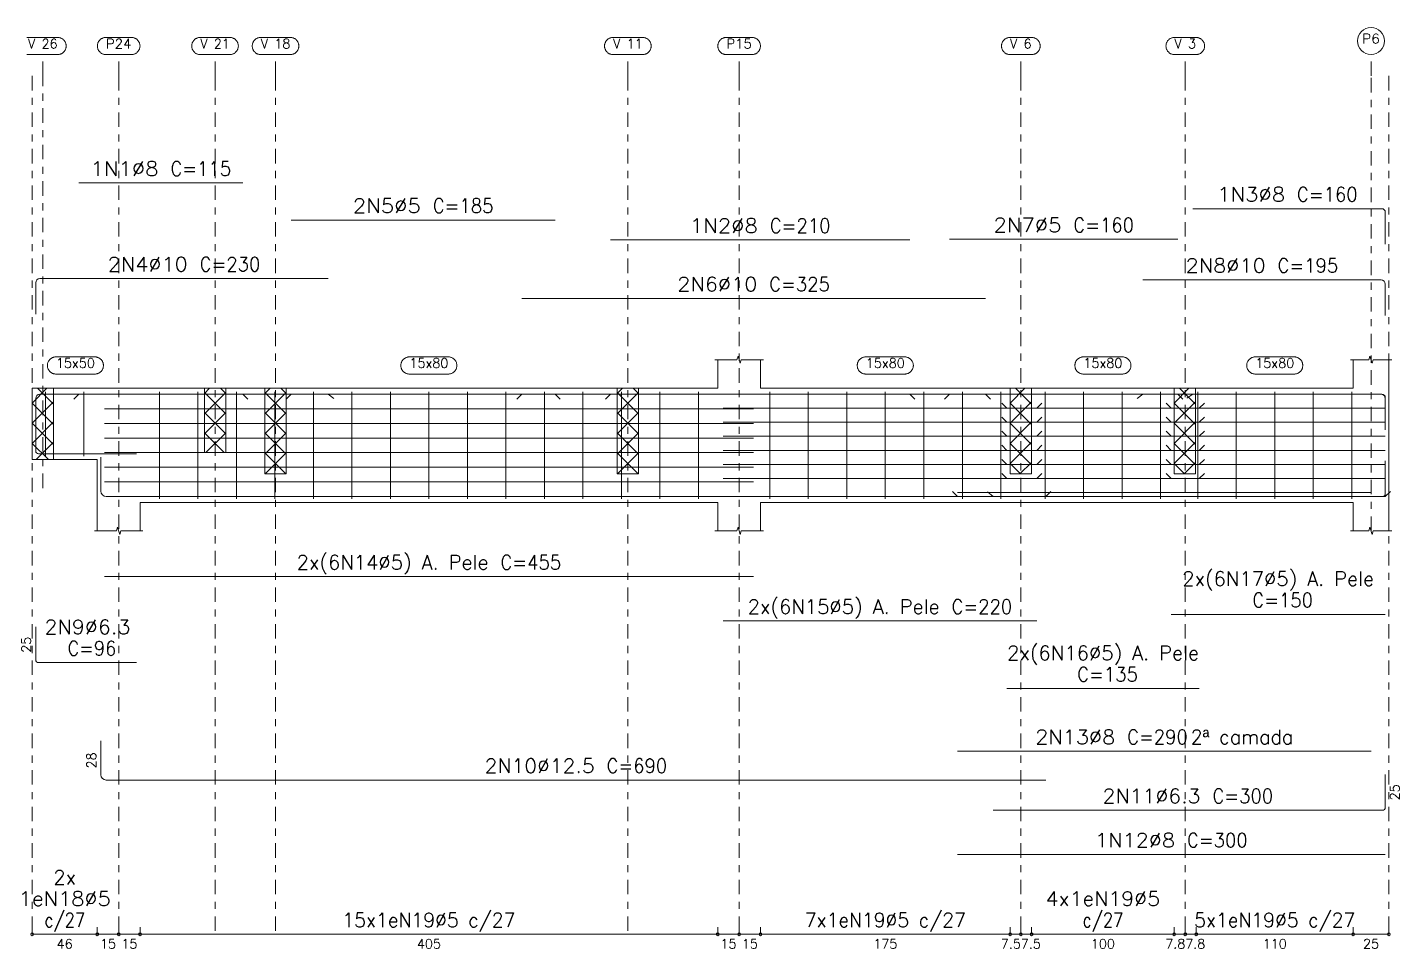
# Model space of a CAD drawing. Header units: millimetres. Extents: x 0 to 84, y 0 to 59.4.
# Drawn here: x 17.5 to 36.74, y 15.56 to 28.48 of the extents above; entities that cross this region are included whole.
import ezdxf
from ezdxf.enums import TextEntityAlignment as Align

# ---------------------------------------------------------------- set-up
doc = ezdxf.new("R2010")
doc.units = ezdxf.units.MM
doc.linetypes.add('CYPE_RAYAPUNTO', pattern=[0.4125, 0.2025, -0.105, 0, -0.105])
for name, color, linetype, lineweight in [('ARM_LONGITUDINAL_Ø10', 103, 'Continuous', 9), ('ARM_LONGITUDINAL_Ø12_5', 51, 'Continuous', 9), ('ARM_LONGITUDINAL_Ø5', 151, 'Continuous', 9), ('ARM_LONGITUDINAL_Ø6_3', 32, 'Continuous', 9), ('ARM_LONGITUDINAL_Ø8', 32, 'Continuous', 9), ('ARM_TRANSVERSAL_Ø5', 151, 'Continuous', 9), ('ELE_ARM_TRANS_TXT_EST', 3, 'Continuous', 9), ('ELE_CONT_NOS', 122, 'Continuous', 9), ('ELE_CONT_VIG_CONCRETO', 2, 'Continuous', 9), ('ELE_COT_COT_ANCORAGENS', 3, 'Continuous', 0), ('ELE_COT_COT_EST', 3, 'Continuous', 0), ('ELE_COT_COT_LIN_APOIOS', 2, 'CYPE_RAYAPUNTO', 0), ('ELE_COT_TEXTOS_ESTRIBOS', 122, 'Continuous', 0), ('ELE_REF_COT_LIN_AUX_COTA', 2, 'CYPE_RAYAPUNTO', 9), ('ELE_REF_REF_NOME', 3, 'Continuous', 9), ('ELE_REF_REF_REFERENCIA', 3, 'Continuous', 9), ('ELE_REF_TEXTO_REF_NOME', 3, 'Continuous', 9), ('ELE_REF_TEXTO_REF_REFERENCIA', 3, 'Continuous', 9), ('POR_ARM_LONG_ARM_TEXTOS', 3, 'Continuous', 9), ('POR_ARM_LONG_TXT_COMP', 3, 'Continuous', 9), ('POR_ARM_LONG_TXT_IND_LAYER_ARM_LONG', 3, 'Continuous', 9)]:
    doc.layers.add(name, color=color, linetype=linetype, lineweight=lineweight)
doc.styles.add('CYPETXT', font='', dxfattribs={"height": 0.2})
doc.styles.get('CYPETXT').set_extended_font_data('romans')

msp = doc.modelspace()

# ---------------------------------------------------------------- linework, layer by layer
at = {"layer": 'ARM_LONGITUDINAL_Ø10'}
for p, q in [((21.718, 23.336), (21.797, 23.274)), ((24.435, 23.336), (24.364, 23.265)), ((30.935, 23.336), (31.005, 23.265)), ((33.143, 23.336), (33.063, 23.276))]:
    msp.add_line(p, q, dxfattribs=at)
for points in [[(17.618, 24.458), (17.618, 24.898), (17.623, 24.921), (17.636, 24.94), (17.655, 24.953), (17.678, 24.958), (21.718, 24.958)], [(36.543, 24.44), (36.543, 24.88), (36.538, 24.902), (36.525, 24.922), (36.506, 24.935), (36.483, 24.94), (33.143, 24.94)], [(24.435, 24.678), (30.935, 24.678)], [(17.618, 22.836), (17.618, 23.276), (17.623, 23.299), (17.636, 23.318), (17.655, 23.331), (17.678, 23.336), (21.718, 23.336)], [(24.435, 23.336), (30.935, 23.336)], [(36.543, 22.836), (36.543, 23.276), (36.538, 23.299), (36.525, 23.318), (36.506, 23.331), (36.483, 23.336), (33.143, 23.336)]]:
    msp.add_lwpolyline(points, dxfattribs=at)
at = {"layer": 'ARM_LONGITUDINAL_Ø12_5'}
msp.add_line((31.782, 21.9), (31.855, 21.968), dxfattribs=at)
for points in [[(18.532, 22.45), (18.532, 21.975), (18.537, 21.946), (18.554, 21.922), (18.578, 21.906), (18.607, 21.9), (31.782, 21.9)], [(18.532, 18.473), (18.532, 17.998), (18.537, 17.969), (18.554, 17.945), (18.578, 17.929), (18.607, 17.923), (31.782, 17.923)]]:
    msp.add_lwpolyline(points, dxfattribs=at)
at = {"layer": 'ARM_LONGITUDINAL_Ø5'}
for p, q in [((21.201, 23.336), (21.13, 23.265)), ((24.901, 23.336), (24.972, 23.265)), ((30.433, 23.336), (30.362, 23.265)), ((33.633, 23.336), (33.704, 23.265)), ((31.235, 23.139), (31.164, 23.209)), ((31.657, 23.139), (31.728, 23.209)), ((33.54, 23.139), (33.47, 23.209)), ((33.935, 23.139), (34.006, 23.209)), ((31.235, 22.942), (31.164, 23.012)), ((31.657, 22.942), (31.728, 23.012)), ((33.54, 22.942), (33.47, 23.012)), ((33.935, 22.942), (34.006, 23.012)), ((31.235, 22.744), (31.164, 22.815)), ((31.657, 22.744), (31.728, 22.815)), ((33.54, 22.744), (33.47, 22.815)), ((33.935, 22.744), (34.006, 22.815)), ((31.235, 22.547), (31.164, 22.618)), ((31.657, 22.547), (31.728, 22.618)), ((33.54, 22.547), (33.47, 22.618)), ((33.935, 22.547), (34.006, 22.618)), ((31.235, 22.35), (31.164, 22.421)), ((31.657, 22.35), (31.728, 22.421)), ((33.54, 22.35), (33.47, 22.421)), ((33.935, 22.35), (34.006, 22.421)), ((31.235, 22.153), (31.164, 22.224)), ((31.657, 22.153), (31.728, 22.224)), ((33.54, 22.153), (33.47, 22.224)), ((33.935, 22.153), (34.006, 22.224))]:
    msp.add_line(p, q, dxfattribs=at)
for points in [[(21.201, 25.778), (24.901, 25.778)], [(33.633, 25.508), (30.433, 25.508)], [(21.201, 23.336), (24.901, 23.336)], [(33.633, 23.336), (30.433, 23.336)], [(18.582, 23.131), (27.682, 23.131)], [(27.257, 23.139), (31.657, 23.139)], [(31.235, 23.139), (33.935, 23.139)], [(33.54, 23.139), (36.54, 23.139)], [(18.582, 22.926), (27.682, 22.926)], [(27.257, 22.942), (31.657, 22.942)], [(31.235, 22.942), (33.935, 22.942)], [(33.54, 22.942), (36.54, 22.942)], [(18.582, 22.72), (27.682, 22.72)], [(27.257, 22.744), (31.657, 22.744)], [(31.235, 22.744), (33.935, 22.744)], [(33.54, 22.744), (36.54, 22.744)], [(18.582, 22.515), (27.682, 22.515)], [(27.257, 22.547), (31.657, 22.547)], [(31.235, 22.547), (33.935, 22.547)], [(33.54, 22.547), (36.54, 22.547)], [(27.257, 22.35), (31.657, 22.35)], [(31.235, 22.35), (33.935, 22.35)], [(33.54, 22.35), (36.54, 22.35)], [(18.582, 22.31), (27.682, 22.31)], [(27.257, 22.153), (31.657, 22.153)], [(31.235, 22.153), (33.935, 22.153)], [(33.54, 22.153), (36.54, 22.153)], [(18.582, 22.105), (27.682, 22.105)], [(18.582, 20.777), (27.682, 20.777)], [(33.54, 20.247), (36.54, 20.247)], [(27.257, 20.155), (31.657, 20.155)], [(31.235, 19.206), (33.935, 19.206)]]:
    msp.add_lwpolyline(points, dxfattribs=at)
at = {"layer": 'ARM_LONGITUDINAL_Ø6_3'}
msp.add_line((31.043, 21.9), (30.966, 21.964), dxfattribs=at)
for points in [[(17.618, 23), (17.618, 22.538), (17.621, 22.523), (17.629, 22.511), (17.642, 22.503), (17.656, 22.5), (19.032, 22.5)], [(36.543, 22.4), (36.543, 21.938), (36.54, 21.923), (36.532, 21.911), (36.52, 21.903), (36.505, 21.9), (31.043, 21.9)], [(17.618, 20.071), (17.618, 19.609), (17.621, 19.594), (17.629, 19.582), (17.642, 19.574), (17.656, 19.571), (19.032, 19.571)], [(36.543, 18), (36.543, 17.537), (36.54, 17.523), (36.532, 17.511), (36.52, 17.502), (36.505, 17.5), (31.043, 17.5)]]:
    msp.add_lwpolyline(points, dxfattribs=at)
at = {"layer": 'ARM_LONGITUDINAL_Ø8'}
for p, q in [((18.222, 23.336), (18.151, 23.265)), ((20.522, 23.336), (20.593, 23.265)), ((25.677, 23.336), (25.606, 23.265)), ((29.877, 23.336), (29.947, 23.265)), ((33.843, 23.336), (33.761, 23.279)), ((30.543, 21.9), (30.472, 21.971)), ((36.543, 21.9), (36.614, 21.971))]:
    msp.add_line(p, q, dxfattribs=at)
for points in [[(18.222, 26.299), (20.522, 26.299)], [(36.543, 25.437), (36.543, 25.889), (36.539, 25.908), (36.529, 25.923), (36.513, 25.934), (36.495, 25.937), (33.843, 25.937)], [(25.677, 25.498), (29.877, 25.498)], [(18.222, 23.336), (20.522, 23.336)], [(25.677, 23.336), (29.877, 23.336)], [(36.543, 22.836), (36.543, 23.288), (36.539, 23.306), (36.529, 23.322), (36.513, 23.332), (36.495, 23.336), (33.843, 23.336)], [(36.343, 21.956), (30.543, 21.956)], [(36.543, 21.9), (30.543, 21.9)], [(36.343, 18.328), (30.543, 18.328)], [(36.543, 16.88), (30.543, 16.88)]]:
    msp.add_lwpolyline(points, dxfattribs=at)
at = {"layer": 'ARM_TRANSVERSAL_Ø5'}
for p, q in [((17.755, 23.368), (17.755, 22.468)), ((18.295, 23.368), (18.295, 22.468)), ((19.352, 23.368), (19.352, 21.868)), ((19.892, 23.368), (19.892, 21.868)), ((20.432, 23.368), (20.432, 21.868)), ((20.972, 23.368), (20.972, 21.868)), ((21.512, 23.368), (21.512, 21.868)), ((22.052, 23.368), (22.052, 21.868)), ((22.592, 23.368), (22.592, 21.868)), ((23.132, 23.368), (23.132, 21.868)), ((23.672, 23.368), (23.672, 21.868)), ((24.212, 23.368), (24.212, 21.868)), ((24.752, 23.368), (24.752, 21.868)), ((25.292, 23.368), (25.292, 21.868)), ((25.832, 23.368), (25.832, 21.868)), ((26.372, 23.368), (26.372, 21.868)), ((26.912, 23.368), (26.912, 21.868)), ((27.912, 23.368), (27.912, 21.868)), ((28.452, 23.368), (28.452, 21.868)), ((28.992, 23.368), (28.992, 21.868)), ((29.532, 23.368), (29.532, 21.868)), ((30.072, 23.368), (30.072, 21.868)), ((30.612, 23.368), (30.612, 21.868)), ((31.152, 23.368), (31.152, 21.868)), ((31.773, 23.368), (31.773, 21.868)), ((32.313, 23.368), (32.313, 21.868)), ((32.853, 23.368), (32.853, 21.868)), ((33.393, 23.368), (33.393, 21.868)), ((33.913, 23.368), (33.913, 21.868)), ((34.453, 23.368), (34.453, 21.868)), ((34.993, 23.368), (34.993, 21.868)), ((35.533, 23.368), (35.533, 21.868)), ((36.073, 23.368), (36.073, 21.868))]:
    msp.add_line(p, q, dxfattribs=at)
at = {"layer": 'ELE_CONT_NOS'}
for p, q in [((27.182, 23.418), (27.182, 23.818)), ((27.782, 23.418), (27.782, 23.818)), ((36.093, 23.418), (36.093, 23.818)), ((36.593, 23.418), (36.593, 23.818)), ((17.568, 23.418), (17.568, 22.418)), ((31.282, 23.418), (31.282, 23.418)), ((31.583, 23.418), (31.583, 23.418)), ((33.583, 23.418), (33.583, 23.418)), ((33.893, 23.418), (33.893, 23.418)), ((18.482, 22.418), (18.482, 21.418)), ((19.082, 21.818), (19.082, 21.418)), ((27.182, 21.818), (27.182, 21.418)), ((27.782, 21.818), (27.782, 21.418)), ((31.282, 21.818), (31.282, 21.818)), ((31.583, 21.818), (31.583, 21.818)), ((33.583, 21.818), (33.583, 21.818)), ((33.893, 21.818), (33.893, 21.818)), ((36.093, 21.818), (36.093, 21.418)), ((36.593, 21.818), (36.593, 21.418))]:
    msp.add_line(p, q, dxfattribs=at)
at = {"layer": 'ELE_CONT_NOS', "lineweight": 0}
for p, q in [((17.568, 23.211), (17.775, 23.418)), ((17.868, 23.194), (17.644, 23.418)), ((19.983, 23.344), (20.057, 23.418)), ((19.983, 23.061), (20.283, 23.361)), ((20.283, 23.061), (19.983, 23.361)), ((20.283, 23.344), (20.209, 23.418)), ((20.832, 23.344), (20.906, 23.418)), ((20.832, 23.061), (21.132, 23.361)), ((21.132, 23.061), (20.832, 23.361)), ((21.132, 23.344), (21.057, 23.418)), ((25.772, 23.344), (25.846, 23.418)), ((25.772, 23.061), (26.072, 23.361)), ((26.072, 23.061), (25.772, 23.361)), ((26.072, 23.344), (25.997, 23.418)), ((31.282, 23.211), (31.489, 23.418)), ((31.582, 23.194), (31.357, 23.418)), ((33.583, 23.211), (33.79, 23.418)), ((33.883, 23.194), (33.659, 23.418)), ((17.568, 22.928), (17.868, 23.228)), ((17.868, 22.911), (17.568, 23.211)), ((31.282, 22.928), (31.582, 23.228)), ((31.582, 22.911), (31.282, 23.211)), ((33.583, 22.928), (33.883, 23.228)), ((33.883, 22.911), (33.583, 23.211)), ((17.568, 22.645), (17.868, 22.945)), ((17.868, 22.628), (17.568, 22.928)), ((19.983, 22.778), (20.283, 23.078)), ((20.283, 22.778), (19.983, 23.078)), ((20.832, 22.778), (21.132, 23.078)), ((21.132, 22.778), (20.832, 23.078)), ((25.772, 22.778), (26.072, 23.078)), ((26.072, 22.778), (25.772, 23.078)), ((31.282, 22.645), (31.582, 22.945)), ((31.582, 22.628), (31.282, 22.928)), ((33.583, 22.645), (33.883, 22.945)), ((33.883, 22.628), (33.583, 22.928)), ((20.26, 22.518), (19.983, 22.795)), ((20.006, 22.518), (20.283, 22.795)), ((20.832, 22.495), (21.132, 22.795)), ((21.132, 22.495), (20.832, 22.795)), ((25.772, 22.495), (26.072, 22.795)), ((26.072, 22.495), (25.772, 22.795)), ((17.796, 22.418), (17.568, 22.645)), ((17.624, 22.418), (17.868, 22.662)), ((21.126, 22.218), (20.832, 22.512)), ((20.837, 22.218), (21.132, 22.512)), ((26.066, 22.218), (25.772, 22.512)), ((25.777, 22.218), (26.072, 22.512)), ((31.282, 22.362), (31.582, 22.662)), ((31.582, 22.345), (31.282, 22.645)), ((33.583, 22.362), (33.883, 22.662)), ((33.883, 22.345), (33.583, 22.645)), ((31.426, 22.218), (31.282, 22.362)), ((31.42, 22.218), (31.582, 22.379)), ((33.727, 22.218), (33.583, 22.362)), ((33.721, 22.218), (33.883, 22.379)), ((20.843, 22.218), (20.832, 22.229)), ((21.12, 22.218), (21.132, 22.229)), ((25.783, 22.218), (25.772, 22.229)), ((26.06, 22.218), (26.072, 22.229))]:
    msp.add_line(p, q, dxfattribs=at)
at = {"layer": 'ELE_CONT_NOS'}
for points in [[(27.142, 23.818), (27.452, 23.818), (27.467, 23.868), (27.497, 23.768), (27.512, 23.818), (27.822, 23.818)], [(36.053, 23.818), (36.313, 23.818), (36.328, 23.868), (36.358, 23.768), (36.373, 23.818), (36.633, 23.818)], [(17.568, 23.418), (17.868, 23.418)], [(18.482, 23.418), (19.082, 23.418)], [(31.282, 23.418), (31.583, 23.418)], [(33.583, 23.418), (33.893, 23.418)], [(36.593, 23.418), (36.593, 21.818)], [(17.568, 22.418), (17.868, 22.418)], [(31.282, 21.818), (31.583, 21.818)], [(33.583, 21.818), (33.893, 21.818)], [(18.442, 21.418), (18.752, 21.418), (18.767, 21.468), (18.797, 21.368), (18.812, 21.418), (19.122, 21.418)], [(27.142, 21.418), (27.452, 21.418), (27.467, 21.468), (27.497, 21.368), (27.512, 21.418), (27.822, 21.418)], [(36.053, 21.418), (36.313, 21.418), (36.328, 21.468), (36.358, 21.368), (36.373, 21.418), (36.633, 21.418)]]:
    msp.add_lwpolyline(points, dxfattribs=at)
at = {"layer": 'ELE_CONT_NOS', "lineweight": 0}
for points in [[(17.568, 23.418), (17.568, 22.418), (17.868, 22.418), (17.868, 23.418), (17.568, 23.418)], [(19.983, 23.418), (19.983, 22.518), (20.283, 22.518), (20.283, 23.418), (19.983, 23.418)], [(20.832, 23.418), (20.832, 22.218), (21.132, 22.218), (21.132, 23.418), (20.832, 23.418)], [(25.772, 23.418), (25.772, 22.218), (26.072, 22.218), (26.072, 23.418), (25.772, 23.418)], [(31.282, 23.418), (31.282, 22.218), (31.582, 22.218), (31.582, 23.418), (31.282, 23.418)], [(33.583, 23.418), (33.583, 22.218), (33.883, 22.218), (33.883, 23.418), (33.583, 23.418)]]:
    msp.add_lwpolyline(points, close=True, dxfattribs=at)
at = {"layer": 'ELE_CONT_VIG_CONCRETO'}
for p, q in [((17.868, 23.418), (18.482, 23.418)), ((19.082, 23.418), (20.133, 23.418)), ((20.133, 23.418), (20.982, 23.418)), ((20.982, 23.418), (25.922, 23.418)), ((25.922, 23.418), (27.182, 23.418)), ((27.782, 23.418), (31.282, 23.418)), ((31.583, 23.418), (33.583, 23.418)), ((33.893, 23.418), (36.093, 23.418)), ((17.868, 22.418), (18.482, 22.418)), ((19.082, 21.818), (20.133, 21.818)), ((20.133, 21.818), (20.982, 21.818)), ((20.982, 21.818), (25.922, 21.818)), ((25.922, 21.818), (27.182, 21.818)), ((27.782, 21.818), (31.282, 21.818)), ((31.583, 21.818), (33.583, 21.818)), ((33.893, 21.818), (36.093, 21.818))]:
    msp.add_line(p, q, dxfattribs=at)
at = {"layer": 'ELE_COT_COT_EST'}
for p, q in [((17.568, 15.76), (17.568, 15.86)), ((18.482, 15.76), (18.482, 15.86)), ((18.782, 15.76), (18.782, 15.86)), ((19.082, 15.76), (19.082, 15.86)), ((27.182, 15.76), (27.182, 15.86)), ((27.482, 15.76), (27.482, 15.86)), ((27.782, 15.76), (27.782, 15.86)), ((31.282, 15.76), (31.282, 15.86)), ((31.432, 15.76), (31.432, 15.86)), ((31.583, 15.76), (31.583, 15.86)), ((33.583, 15.76), (33.583, 15.86)), ((33.738, 15.76), (33.738, 15.86)), ((33.893, 15.76), (33.893, 15.86)), ((36.093, 15.76), (36.093, 15.86))]:
    msp.add_line(p, q, dxfattribs=at)
for points in [[(17.568, 15.76), (18.482, 15.76), (18.482, 15.86)], [(18.482, 15.76), (18.782, 15.76), (18.782, 15.86)], [(18.782, 15.76), (19.082, 15.76), (19.082, 15.86)], [(19.082, 15.76), (27.182, 15.76), (27.182, 15.86)], [(27.182, 15.76), (27.482, 15.76), (27.482, 15.86)], [(27.482, 15.76), (27.782, 15.76), (27.782, 15.86)], [(27.782, 15.76), (31.282, 15.76), (31.282, 15.86)], [(31.282, 15.76), (31.432, 15.76), (31.432, 15.86)], [(31.432, 15.76), (31.583, 15.76), (31.583, 15.86)], [(31.583, 15.76), (33.583, 15.76), (33.583, 15.86)], [(33.583, 15.76), (33.738, 15.76), (33.738, 15.86)], [(33.738, 15.76), (33.893, 15.76), (33.893, 15.86)], [(33.893, 15.76), (36.093, 15.76), (36.093, 15.86)], [(36.093, 15.76), (36.593, 15.76), (36.593, 15.86)]]:
    msp.add_lwpolyline(points, dxfattribs=at)
for centre in [(17.568, 15.76), (18.482, 15.76), (18.482, 15.76), (18.782, 15.76), (18.782, 15.76), (19.082, 15.76), (19.082, 15.76), (27.182, 15.76), (27.182, 15.76), (27.482, 15.76), (27.482, 15.76), (27.782, 15.76), (27.782, 15.76), (31.282, 15.76), (31.282, 15.76), (31.432, 15.76), (31.432, 15.76), (31.583, 15.76), (31.583, 15.76), (33.583, 15.76), (33.583, 15.76), (33.738, 15.76), (33.738, 15.76), (33.893, 15.76), (33.893, 15.76), (36.093, 15.76), (36.093, 15.76), (36.593, 15.76)]:
    msp.add_circle(centre, 0.02, dxfattribs=at)
at = {"layer": 'ELE_COT_COT_LIN_APOIOS'}
for p, q in [((17.568, 27.799), (17.568, 15.76)), ((18.782, 27.799), (18.782, 15.76)), ((18.782, 27.799), (18.782, 15.76)), ((20.133, 27.799), (20.133, 15.76)), ((20.982, 27.799), (20.982, 15.76)), ((25.922, 27.799), (25.922, 15.76)), ((27.482, 27.799), (27.482, 15.76)), ((27.482, 27.799), (27.482, 15.76)), ((31.432, 27.799), (31.432, 15.76)), ((33.738, 27.799), (33.738, 15.76)), ((36.593, 27.799), (36.593, 15.76))]:
    msp.add_line(p, q, dxfattribs=at)
at = {"layer": 'ELE_REF_COT_LIN_AUX_COTA'}
for p, q in [((17.718, 27.799), (17.718, 28.099)), ((18.782, 27.799), (18.782, 28.099)), ((20.133, 27.799), (20.133, 28.099)), ((20.982, 27.799), (20.982, 28.099)), ((25.922, 27.799), (25.922, 28.099)), ((27.482, 27.799), (27.482, 28.099)), ((31.432, 27.799), (31.432, 28.099)), ((33.738, 27.799), (33.738, 28.099)), ((36.343, 27.799), (36.343, 28.099)), ((17.718, 22.018), (17.718, 27.799)), ((36.343, 21.418), (36.343, 27.799))]:
    msp.add_line(p, q, dxfattribs=at)
at = {"layer": 'ELE_REF_REF_NOME'}
for points in [[(18.448, 23.858), (18.456, 23.858), (18.464, 23.857), (18.472, 23.855), (18.48, 23.854), (18.487, 23.851), (18.495, 23.848), (18.502, 23.845), (18.509, 23.841), (18.516, 23.837), (18.522, 23.832), (18.528, 23.827), (18.534, 23.821), (18.54, 23.815), (18.545, 23.809), (18.549, 23.802), (18.553, 23.796), (18.557, 23.788), (18.56, 23.781), (18.563, 23.773), (18.565, 23.766), (18.566, 23.758), (18.567, 23.75), (18.568, 23.742), (18.568, 23.734), (18.567, 23.726), (18.566, 23.718), (18.565, 23.71), (18.563, 23.702), (18.56, 23.695), (18.557, 23.687), (18.553, 23.68), (18.549, 23.673), (18.545, 23.667), (18.54, 23.66), (18.534, 23.654), (18.528, 23.649), (18.522, 23.644), (18.516, 23.639), (18.509, 23.635), (18.502, 23.631), (18.495, 23.627), (18.487, 23.624), (18.48, 23.622), (18.472, 23.62), (18.464, 23.619), (18.456, 23.618), (18.448, 23.618), (17.902, 23.618), (17.894, 23.618), (17.886, 23.619), (17.878, 23.62), (17.87, 23.622), (17.863, 23.624), (17.855, 23.627), (17.848, 23.631), (17.841, 23.635), (17.834, 23.639), (17.828, 23.644), (17.821, 23.649), (17.816, 23.654), (17.81, 23.66), (17.805, 23.667), (17.801, 23.673), (17.797, 23.68), (17.793, 23.687), (17.79, 23.695), (17.787, 23.702), (17.785, 23.71), (17.784, 23.718), (17.783, 23.726), (17.782, 23.734), (17.782, 23.742), (17.783, 23.75), (17.784, 23.758), (17.785, 23.766), (17.787, 23.773), (17.79, 23.781), (17.793, 23.788), (17.797, 23.796), (17.801, 23.802), (17.805, 23.809), (17.81, 23.815), (17.816, 23.821), (17.821, 23.827), (17.828, 23.832), (17.834, 23.837), (17.841, 23.841), (17.848, 23.845), (17.855, 23.848), (17.863, 23.851), (17.87, 23.854), (17.878, 23.855), (17.886, 23.857), (17.894, 23.858), (17.902, 23.858), (18.448, 23.858)], [(23.405, 23.858), (23.413, 23.858), (23.421, 23.857), (23.428, 23.855), (23.436, 23.854), (23.444, 23.851), (23.451, 23.848), (23.459, 23.845), (23.466, 23.841), (23.473, 23.837), (23.479, 23.832), (23.485, 23.827), (23.491, 23.821), (23.496, 23.815), (23.501, 23.809), (23.506, 23.802), (23.51, 23.796), (23.513, 23.788), (23.517, 23.781), (23.519, 23.773), (23.521, 23.766), (23.523, 23.758), (23.524, 23.75), (23.525, 23.742), (23.525, 23.734), (23.524, 23.726), (23.523, 23.718), (23.521, 23.71), (23.519, 23.702), (23.517, 23.695), (23.513, 23.687), (23.51, 23.68), (23.506, 23.673), (23.501, 23.667), (23.496, 23.66), (23.491, 23.654), (23.485, 23.649), (23.479, 23.644), (23.473, 23.639), (23.466, 23.635), (23.459, 23.631), (23.451, 23.627), (23.444, 23.624), (23.436, 23.622), (23.428, 23.62), (23.421, 23.619), (23.413, 23.618), (23.405, 23.618), (22.859, 23.618), (22.851, 23.618), (22.843, 23.619), (22.835, 23.62), (22.827, 23.622), (22.819, 23.624), (22.812, 23.627), (22.804, 23.631), (22.797, 23.635), (22.791, 23.639), (22.784, 23.644), (22.778, 23.649), (22.772, 23.654), (22.767, 23.66), (22.762, 23.667), (22.757, 23.673), (22.753, 23.68), (22.75, 23.687), (22.747, 23.695), (22.744, 23.702), (22.742, 23.71), (22.74, 23.718), (22.739, 23.726), (22.739, 23.734), (22.739, 23.742), (22.739, 23.75), (22.74, 23.758), (22.742, 23.766), (22.744, 23.773), (22.747, 23.781), (22.75, 23.788), (22.753, 23.796), (22.757, 23.802), (22.762, 23.809), (22.767, 23.815), (22.772, 23.821), (22.778, 23.827), (22.784, 23.832), (22.791, 23.837), (22.797, 23.841), (22.804, 23.845), (22.812, 23.848), (22.819, 23.851), (22.827, 23.854), (22.835, 23.855), (22.843, 23.857), (22.851, 23.858), (22.859, 23.858), (23.405, 23.858)], [(29.805, 23.858), (29.813, 23.858), (29.821, 23.857), (29.828, 23.855), (29.836, 23.854), (29.844, 23.851), (29.851, 23.848), (29.859, 23.845), (29.866, 23.841), (29.873, 23.837), (29.879, 23.832), (29.885, 23.827), (29.891, 23.821), (29.896, 23.815), (29.901, 23.809), (29.906, 23.802), (29.91, 23.796), (29.913, 23.788), (29.917, 23.781), (29.919, 23.773), (29.921, 23.766), (29.923, 23.758), (29.924, 23.75), (29.925, 23.742), (29.925, 23.734), (29.924, 23.726), (29.923, 23.718), (29.921, 23.71), (29.919, 23.702), (29.917, 23.695), (29.913, 23.687), (29.91, 23.68), (29.906, 23.673), (29.901, 23.667), (29.896, 23.66), (29.891, 23.654), (29.885, 23.649), (29.879, 23.644), (29.873, 23.639), (29.866, 23.635), (29.859, 23.631), (29.851, 23.627), (29.844, 23.624), (29.836, 23.622), (29.828, 23.62), (29.821, 23.619), (29.813, 23.618), (29.805, 23.618), (29.259, 23.618), (29.251, 23.618), (29.243, 23.619), (29.235, 23.62), (29.227, 23.622), (29.219, 23.624), (29.212, 23.627), (29.204, 23.631), (29.197, 23.635), (29.191, 23.639), (29.184, 23.644), (29.178, 23.649), (29.172, 23.654), (29.167, 23.66), (29.162, 23.667), (29.157, 23.673), (29.153, 23.68), (29.15, 23.687), (29.147, 23.695), (29.144, 23.702), (29.142, 23.71), (29.14, 23.718), (29.139, 23.726), (29.139, 23.734), (29.139, 23.742), (29.139, 23.75), (29.14, 23.758), (29.142, 23.766), (29.144, 23.773), (29.147, 23.781), (29.15, 23.788), (29.153, 23.796), (29.157, 23.802), (29.162, 23.809), (29.167, 23.815), (29.172, 23.821), (29.178, 23.827), (29.184, 23.832), (29.191, 23.837), (29.197, 23.841), (29.204, 23.845), (29.212, 23.848), (29.219, 23.851), (29.227, 23.854), (29.235, 23.855), (29.243, 23.857), (29.251, 23.858), (29.259, 23.858), (29.805, 23.858)], [(32.856, 23.858), (32.864, 23.858), (32.872, 23.857), (32.88, 23.855), (32.888, 23.854), (32.895, 23.851), (32.903, 23.848), (32.91, 23.845), (32.917, 23.841), (32.924, 23.837), (32.93, 23.832), (32.936, 23.827), (32.942, 23.821), (32.948, 23.815), (32.953, 23.809), (32.957, 23.802), (32.961, 23.796), (32.965, 23.788), (32.968, 23.781), (32.971, 23.773), (32.973, 23.766), (32.974, 23.758), (32.975, 23.75), (32.976, 23.742), (32.976, 23.734), (32.975, 23.726), (32.974, 23.718), (32.973, 23.71), (32.971, 23.702), (32.968, 23.695), (32.965, 23.687), (32.961, 23.68), (32.957, 23.673), (32.953, 23.667), (32.948, 23.66), (32.942, 23.654), (32.936, 23.649), (32.93, 23.644), (32.924, 23.639), (32.917, 23.635), (32.91, 23.631), (32.903, 23.627), (32.895, 23.624), (32.888, 23.622), (32.88, 23.62), (32.872, 23.619), (32.864, 23.618), (32.856, 23.618), (32.31, 23.618), (32.302, 23.618), (32.294, 23.619), (32.286, 23.62), (32.278, 23.622), (32.271, 23.624), (32.263, 23.627), (32.256, 23.631), (32.249, 23.635), (32.242, 23.639), (32.236, 23.644), (32.229, 23.649), (32.224, 23.654), (32.218, 23.66), (32.213, 23.667), (32.209, 23.673), (32.205, 23.68), (32.201, 23.687), (32.198, 23.695), (32.195, 23.702), (32.193, 23.71), (32.192, 23.718), (32.191, 23.726), (32.19, 23.734), (32.19, 23.742), (32.191, 23.75), (32.192, 23.758), (32.193, 23.766), (32.195, 23.773), (32.198, 23.781), (32.201, 23.788), (32.205, 23.796), (32.209, 23.802), (32.213, 23.809), (32.218, 23.815), (32.224, 23.821), (32.229, 23.827), (32.236, 23.832), (32.242, 23.837), (32.249, 23.841), (32.256, 23.845), (32.263, 23.848), (32.271, 23.851), (32.278, 23.854), (32.286, 23.855), (32.294, 23.857), (32.302, 23.858), (32.31, 23.858), (32.856, 23.858)], [(35.266, 23.858), (35.274, 23.858), (35.282, 23.857), (35.29, 23.855), (35.298, 23.854), (35.305, 23.851), (35.313, 23.848), (35.32, 23.845), (35.327, 23.841), (35.334, 23.837), (35.34, 23.832), (35.346, 23.827), (35.352, 23.821), (35.358, 23.815), (35.363, 23.809), (35.367, 23.802), (35.371, 23.796), (35.375, 23.788), (35.378, 23.781), (35.381, 23.773), (35.383, 23.766), (35.384, 23.758), (35.385, 23.75), (35.386, 23.742), (35.386, 23.734), (35.385, 23.726), (35.384, 23.718), (35.383, 23.71), (35.381, 23.702), (35.378, 23.695), (35.375, 23.687), (35.371, 23.68), (35.367, 23.673), (35.363, 23.667), (35.358, 23.66), (35.352, 23.654), (35.346, 23.649), (35.34, 23.644), (35.334, 23.639), (35.327, 23.635), (35.32, 23.631), (35.313, 23.627), (35.305, 23.624), (35.298, 23.622), (35.29, 23.62), (35.282, 23.619), (35.274, 23.618), (35.266, 23.618), (34.72, 23.618), (34.712, 23.618), (34.704, 23.619), (34.696, 23.62), (34.688, 23.622), (34.681, 23.624), (34.673, 23.627), (34.666, 23.631), (34.659, 23.635), (34.652, 23.639), (34.646, 23.644), (34.639, 23.649), (34.634, 23.654), (34.628, 23.66), (34.623, 23.667), (34.619, 23.673), (34.615, 23.68), (34.611, 23.687), (34.608, 23.695), (34.605, 23.702), (34.603, 23.71), (34.602, 23.718), (34.601, 23.726), (34.6, 23.734), (34.6, 23.742), (34.601, 23.75), (34.602, 23.758), (34.603, 23.766), (34.605, 23.773), (34.608, 23.781), (34.611, 23.788), (34.615, 23.796), (34.619, 23.802), (34.623, 23.809), (34.628, 23.815), (34.634, 23.821), (34.639, 23.827), (34.646, 23.832), (34.652, 23.837), (34.659, 23.841), (34.666, 23.845), (34.673, 23.848), (34.681, 23.851), (34.688, 23.854), (34.696, 23.855), (34.704, 23.857), (34.712, 23.858), (34.72, 23.858), (35.266, 23.858)]]:
    msp.add_lwpolyline(points, close=True, dxfattribs=at)
at = {"layer": 'ELE_REF_REF_REFERENCIA'}
msp.add_lwpolyline([(17.495, 28.337), (17.503, 28.338), (17.511, 28.339), (17.925, 28.339), (17.925, 28.339), (17.933, 28.338), (17.941, 28.337), (17.949, 28.336), (17.957, 28.334), (17.965, 28.332), (17.972, 28.329), (17.98, 28.326), (17.987, 28.322), (17.993, 28.317), (18, 28.313), (18.006, 28.308), (18.012, 28.302), (18.017, 28.296), (18.022, 28.29), (18.027, 28.283), (18.031, 28.276), (18.034, 28.269), (18.037, 28.262), (18.04, 28.254), (18.042, 28.246), (18.044, 28.238), (18.045, 28.231), (18.045, 28.223), (18.045, 28.214), (18.045, 28.206), (18.044, 28.199), (18.042, 28.191), (18.04, 28.183), (18.037, 28.175), (18.034, 28.168), (18.031, 28.161), (18.027, 28.154), (18.022, 28.147), (18.017, 28.141), (18.012, 28.135), (18.006, 28.13), (18, 28.124), (17.993, 28.12), (17.987, 28.115), (17.98, 28.111), (17.972, 28.108), (17.965, 28.105), (17.957, 28.103), (17.949, 28.101), (17.941, 28.1), (17.933, 28.099), (17.925, 28.099), (17.511, 28.099), (17.503, 28.099), (17.495, 28.1)], dxfattribs=at)
for points in [[(18.961, 28.339), (18.969, 28.338), (18.977, 28.337), (18.984, 28.336), (18.992, 28.334), (19, 28.332), (19.007, 28.329), (19.015, 28.326), (19.022, 28.322), (19.029, 28.317), (19.035, 28.313), (19.041, 28.308), (19.047, 28.302), (19.052, 28.296), (19.057, 28.29), (19.062, 28.283), (19.066, 28.276), (19.069, 28.269), (19.073, 28.262), (19.075, 28.254), (19.077, 28.246), (19.079, 28.238), (19.08, 28.231), (19.081, 28.223), (19.081, 28.214), (19.08, 28.206), (19.079, 28.199), (19.077, 28.191), (19.075, 28.183), (19.073, 28.175), (19.069, 28.168), (19.066, 28.161), (19.062, 28.154), (19.057, 28.147), (19.052, 28.141), (19.047, 28.135), (19.041, 28.13), (19.035, 28.124), (19.029, 28.12), (19.022, 28.115), (19.015, 28.111), (19.007, 28.108), (19, 28.105), (18.992, 28.103), (18.984, 28.101), (18.977, 28.1), (18.969, 28.099), (18.961, 28.099), (18.603, 28.099), (18.595, 28.099), (18.587, 28.1), (18.579, 28.101), (18.571, 28.103), (18.563, 28.105), (18.556, 28.108), (18.548, 28.111), (18.541, 28.115), (18.535, 28.12), (18.528, 28.124), (18.522, 28.13), (18.516, 28.135), (18.511, 28.141), (18.506, 28.147), (18.501, 28.154), (18.497, 28.161), (18.494, 28.168), (18.491, 28.175), (18.488, 28.183), (18.486, 28.191), (18.484, 28.199), (18.483, 28.206), (18.483, 28.214), (18.483, 28.223), (18.483, 28.231), (18.484, 28.238), (18.486, 28.246), (18.488, 28.254), (18.491, 28.262), (18.494, 28.269), (18.497, 28.276), (18.501, 28.283), (18.506, 28.29), (18.511, 28.296), (18.516, 28.302), (18.522, 28.308), (18.528, 28.313), (18.535, 28.317), (18.541, 28.322), (18.548, 28.326), (18.556, 28.329), (18.563, 28.332), (18.571, 28.334), (18.579, 28.336), (18.587, 28.337), (18.595, 28.338), (18.603, 28.339), (18.961, 28.339)], [(20.34, 28.339), (20.348, 28.338), (20.356, 28.337), (20.364, 28.336), (20.371, 28.334), (20.379, 28.332), (20.387, 28.329), (20.394, 28.326), (20.401, 28.322), (20.408, 28.317), (20.414, 28.313), (20.42, 28.308), (20.426, 28.302), (20.431, 28.296), (20.436, 28.29), (20.441, 28.283), (20.445, 28.276), (20.449, 28.269), (20.452, 28.262), (20.454, 28.254), (20.457, 28.246), (20.458, 28.238), (20.459, 28.231), (20.46, 28.223), (20.46, 28.214), (20.459, 28.206), (20.458, 28.199), (20.457, 28.191), (20.454, 28.183), (20.452, 28.175), (20.449, 28.168), (20.445, 28.161), (20.441, 28.154), (20.436, 28.147), (20.431, 28.141), (20.426, 28.135), (20.42, 28.13), (20.414, 28.124), (20.408, 28.12), (20.401, 28.115), (20.394, 28.111), (20.387, 28.108), (20.379, 28.105), (20.371, 28.103), (20.364, 28.101), (20.356, 28.1), (20.348, 28.099), (20.34, 28.099), (19.926, 28.099), (19.918, 28.099), (19.91, 28.1), (19.902, 28.101), (19.894, 28.103), (19.886, 28.105), (19.879, 28.108), (19.872, 28.111), (19.865, 28.115), (19.858, 28.12), (19.851, 28.124), (19.845, 28.13), (19.84, 28.135), (19.834, 28.141), (19.829, 28.147), (19.825, 28.154), (19.821, 28.161), (19.817, 28.168), (19.814, 28.175), (19.811, 28.183), (19.809, 28.191), (19.807, 28.199), (19.806, 28.206), (19.806, 28.214), (19.806, 28.223), (19.806, 28.231), (19.807, 28.238), (19.809, 28.246), (19.811, 28.254), (19.814, 28.262), (19.817, 28.269), (19.821, 28.276), (19.825, 28.283), (19.829, 28.29), (19.834, 28.296), (19.84, 28.302), (19.845, 28.308), (19.851, 28.313), (19.858, 28.317), (19.865, 28.322), (19.872, 28.326), (19.879, 28.329), (19.886, 28.332), (19.894, 28.334), (19.902, 28.336), (19.91, 28.337), (19.918, 28.338), (19.926, 28.339), (20.34, 28.339)], [(21.189, 28.339), (21.197, 28.338), (21.205, 28.337), (21.212, 28.336), (21.22, 28.334), (21.228, 28.332), (21.235, 28.329), (21.243, 28.326), (21.25, 28.322), (21.257, 28.317), (21.263, 28.313), (21.269, 28.308), (21.275, 28.302), (21.28, 28.296), (21.285, 28.29), (21.29, 28.283), (21.294, 28.276), (21.297, 28.269), (21.301, 28.262), (21.303, 28.254), (21.305, 28.246), (21.307, 28.238), (21.308, 28.231), (21.309, 28.223), (21.309, 28.214), (21.308, 28.206), (21.307, 28.199), (21.305, 28.191), (21.303, 28.183), (21.301, 28.175), (21.297, 28.168), (21.294, 28.161), (21.29, 28.154), (21.285, 28.147), (21.28, 28.141), (21.275, 28.135), (21.269, 28.13), (21.263, 28.124), (21.257, 28.12), (21.25, 28.115), (21.243, 28.111), (21.235, 28.108), (21.228, 28.105), (21.22, 28.103), (21.212, 28.101), (21.205, 28.1), (21.197, 28.099), (21.189, 28.099), (20.775, 28.099), (20.767, 28.099), (20.759, 28.1), (20.751, 28.101), (20.743, 28.103), (20.735, 28.105), (20.728, 28.108), (20.72, 28.111), (20.713, 28.115), (20.707, 28.12), (20.7, 28.124), (20.694, 28.13), (20.688, 28.135), (20.683, 28.141), (20.678, 28.147), (20.673, 28.154), (20.669, 28.161), (20.666, 28.168), (20.663, 28.175), (20.66, 28.183), (20.658, 28.191), (20.656, 28.199), (20.655, 28.206), (20.655, 28.214), (20.655, 28.223), (20.655, 28.231), (20.656, 28.238), (20.658, 28.246), (20.66, 28.254), (20.663, 28.262), (20.666, 28.269), (20.669, 28.276), (20.673, 28.283), (20.678, 28.29), (20.683, 28.296), (20.688, 28.302), (20.694, 28.308), (20.7, 28.313), (20.707, 28.317), (20.713, 28.322), (20.72, 28.326), (20.728, 28.329), (20.735, 28.332), (20.743, 28.334), (20.751, 28.336), (20.759, 28.337), (20.767, 28.338), (20.775, 28.339), (21.189, 28.339)], [(26.129, 28.339), (26.137, 28.338), (26.145, 28.337), (26.152, 28.336), (26.16, 28.334), (26.168, 28.332), (26.175, 28.329), (26.183, 28.326), (26.19, 28.322), (26.197, 28.317), (26.203, 28.313), (26.209, 28.308), (26.215, 28.302), (26.22, 28.296), (26.225, 28.29), (26.23, 28.283), (26.234, 28.276), (26.237, 28.269), (26.241, 28.262), (26.243, 28.254), (26.245, 28.246), (26.247, 28.238), (26.248, 28.231), (26.249, 28.223), (26.249, 28.214), (26.248, 28.206), (26.247, 28.199), (26.245, 28.191), (26.243, 28.183), (26.241, 28.175), (26.237, 28.168), (26.234, 28.161), (26.23, 28.154), (26.225, 28.147), (26.22, 28.141), (26.215, 28.135), (26.209, 28.13), (26.203, 28.124), (26.197, 28.12), (26.19, 28.115), (26.183, 28.111), (26.175, 28.108), (26.168, 28.105), (26.16, 28.103), (26.152, 28.101), (26.145, 28.1), (26.137, 28.099), (26.129, 28.099), (25.715, 28.099), (25.707, 28.099), (25.699, 28.1), (25.691, 28.101), (25.683, 28.103), (25.675, 28.105), (25.668, 28.108), (25.66, 28.111), (25.653, 28.115), (25.647, 28.12), (25.64, 28.124), (25.634, 28.13), (25.628, 28.135), (25.623, 28.141), (25.618, 28.147), (25.613, 28.154), (25.609, 28.161), (25.606, 28.168), (25.603, 28.175), (25.6, 28.183), (25.598, 28.191), (25.596, 28.199), (25.595, 28.206), (25.595, 28.214), (25.595, 28.223), (25.595, 28.231), (25.596, 28.238), (25.598, 28.246), (25.6, 28.254), (25.603, 28.262), (25.606, 28.269), (25.609, 28.276), (25.613, 28.283), (25.618, 28.29), (25.623, 28.296), (25.628, 28.302), (25.634, 28.308), (25.64, 28.313), (25.647, 28.317), (25.653, 28.322), (25.66, 28.326), (25.668, 28.329), (25.675, 28.332), (25.683, 28.334), (25.691, 28.336), (25.699, 28.337), (25.707, 28.338), (25.715, 28.339), (26.129, 28.339)], [(27.661, 28.339), (27.669, 28.338), (27.677, 28.337), (27.684, 28.336), (27.692, 28.334), (27.7, 28.332), (27.707, 28.329), (27.715, 28.326), (27.722, 28.322), (27.729, 28.317), (27.735, 28.313), (27.741, 28.308), (27.747, 28.302), (27.752, 28.296), (27.757, 28.29), (27.762, 28.283), (27.766, 28.276), (27.769, 28.269), (27.773, 28.262), (27.775, 28.254), (27.777, 28.246), (27.779, 28.238), (27.78, 28.231), (27.781, 28.223), (27.781, 28.214), (27.78, 28.206), (27.779, 28.199), (27.777, 28.191), (27.775, 28.183), (27.773, 28.175), (27.769, 28.168), (27.766, 28.161), (27.762, 28.154), (27.757, 28.147), (27.752, 28.141), (27.747, 28.135), (27.741, 28.13), (27.735, 28.124), (27.729, 28.12), (27.722, 28.115), (27.715, 28.111), (27.707, 28.108), (27.7, 28.105), (27.692, 28.103), (27.684, 28.101), (27.677, 28.1), (27.669, 28.099), (27.661, 28.099), (27.303, 28.099), (27.295, 28.099), (27.287, 28.1), (27.279, 28.101), (27.271, 28.103), (27.263, 28.105), (27.256, 28.108), (27.248, 28.111), (27.241, 28.115), (27.235, 28.12), (27.228, 28.124), (27.222, 28.13), (27.216, 28.135), (27.211, 28.141), (27.206, 28.147), (27.201, 28.154), (27.197, 28.161), (27.194, 28.168), (27.191, 28.175), (27.188, 28.183), (27.186, 28.191), (27.184, 28.199), (27.183, 28.206), (27.183, 28.214), (27.183, 28.223), (27.183, 28.231), (27.184, 28.238), (27.186, 28.246), (27.188, 28.254), (27.191, 28.262), (27.194, 28.269), (27.197, 28.276), (27.201, 28.283), (27.206, 28.29), (27.211, 28.296), (27.216, 28.302), (27.222, 28.308), (27.228, 28.313), (27.235, 28.317), (27.241, 28.322), (27.248, 28.326), (27.256, 28.329), (27.263, 28.332), (27.271, 28.334), (27.279, 28.336), (27.287, 28.337), (27.295, 28.338), (27.303, 28.339), (27.661, 28.339)], [(31.583, 28.339), (31.591, 28.338), (31.599, 28.337), (31.607, 28.336), (31.615, 28.334), (31.623, 28.332), (31.63, 28.329), (31.637, 28.326), (31.644, 28.322), (31.651, 28.317), (31.658, 28.313), (31.664, 28.308), (31.67, 28.302), (31.675, 28.296), (31.68, 28.29), (31.684, 28.283), (31.688, 28.276), (31.692, 28.269), (31.695, 28.262), (31.698, 28.254), (31.7, 28.246), (31.702, 28.238), (31.703, 28.231), (31.703, 28.223), (31.703, 28.214), (31.703, 28.206), (31.702, 28.199), (31.7, 28.191), (31.698, 28.183), (31.695, 28.175), (31.692, 28.168), (31.688, 28.161), (31.684, 28.154), (31.68, 28.147), (31.675, 28.141), (31.67, 28.135), (31.664, 28.13), (31.658, 28.124), (31.651, 28.12), (31.644, 28.115), (31.637, 28.111), (31.63, 28.108), (31.623, 28.105), (31.615, 28.103), (31.607, 28.101), (31.599, 28.1), (31.591, 28.099), (31.583, 28.099), (31.281, 28.099), (31.273, 28.099), (31.265, 28.1), (31.257, 28.101), (31.25, 28.103), (31.242, 28.105), (31.234, 28.108), (31.227, 28.111), (31.22, 28.115), (31.213, 28.12), (31.207, 28.124), (31.201, 28.13), (31.195, 28.135), (31.19, 28.141), (31.185, 28.147), (31.18, 28.154), (31.176, 28.161), (31.172, 28.168), (31.169, 28.175), (31.167, 28.183), (31.165, 28.191), (31.163, 28.199), (31.162, 28.206), (31.161, 28.214), (31.161, 28.223), (31.162, 28.231), (31.163, 28.238), (31.165, 28.246), (31.167, 28.254), (31.169, 28.262), (31.172, 28.269), (31.176, 28.276), (31.18, 28.283), (31.185, 28.29), (31.19, 28.296), (31.195, 28.302), (31.201, 28.308), (31.207, 28.313), (31.213, 28.317), (31.22, 28.322), (31.227, 28.326), (31.234, 28.329), (31.242, 28.332), (31.25, 28.334), (31.257, 28.336), (31.265, 28.337), (31.273, 28.338), (31.281, 28.339), (31.583, 28.339)], [(33.889, 28.339), (33.897, 28.338), (33.905, 28.337), (33.913, 28.336), (33.921, 28.334), (33.928, 28.332), (33.936, 28.329), (33.943, 28.326), (33.95, 28.322), (33.957, 28.317), (33.963, 28.313), (33.969, 28.308), (33.975, 28.302), (33.981, 28.296), (33.986, 28.29), (33.99, 28.283), (33.994, 28.276), (33.998, 28.269), (34.001, 28.262), (34.004, 28.254), (34.006, 28.246), (34.007, 28.238), (34.008, 28.231), (34.009, 28.223), (34.009, 28.214), (34.008, 28.206), (34.007, 28.199), (34.006, 28.191), (34.004, 28.183), (34.001, 28.175), (33.998, 28.168), (33.994, 28.161), (33.99, 28.154), (33.986, 28.147), (33.981, 28.141), (33.975, 28.135), (33.969, 28.13), (33.963, 28.124), (33.957, 28.12), (33.95, 28.115), (33.943, 28.111), (33.936, 28.108), (33.928, 28.105), (33.921, 28.103), (33.913, 28.101), (33.905, 28.1), (33.897, 28.099), (33.889, 28.099), (33.587, 28.099), (33.579, 28.099), (33.571, 28.1), (33.563, 28.101), (33.555, 28.103), (33.548, 28.105), (33.54, 28.108), (33.533, 28.111), (33.526, 28.115), (33.519, 28.12), (33.513, 28.124), (33.506, 28.13), (33.501, 28.135), (33.495, 28.141), (33.49, 28.147), (33.486, 28.154), (33.482, 28.161), (33.478, 28.168), (33.475, 28.175), (33.472, 28.183), (33.47, 28.191), (33.469, 28.199), (33.468, 28.206), (33.467, 28.214), (33.467, 28.223), (33.468, 28.231), (33.469, 28.238), (33.47, 28.246), (33.472, 28.254), (33.475, 28.262), (33.478, 28.269), (33.482, 28.276), (33.486, 28.283), (33.49, 28.29), (33.495, 28.296), (33.501, 28.302), (33.506, 28.308), (33.513, 28.313), (33.519, 28.317), (33.526, 28.322), (33.533, 28.326), (33.54, 28.329), (33.548, 28.332), (33.555, 28.334), (33.563, 28.336), (33.571, 28.337), (33.579, 28.338), (33.587, 28.339), (33.889, 28.339)]]:
    msp.add_lwpolyline(points, close=True, dxfattribs=at)
msp.add_circle((36.343, 28.289), 0.19, dxfattribs=at)

# ---------------------------------------------------------------- texts
at = {"layer": 'ELE_ARM_TRANS_TXT_EST', "style": 'CYPETXT'}
for s, width, p, p2 in [('2x', 0.882353, (17.867, 16.46), (18.182, 16.46)), ('1eN18%%c5', 0.943672, (17.38, 16.16), (18.67, 16.16)), ('4x1eN19%%c5', 0.930974, (31.78, 16.16), (33.385, 16.16)), ('c/27', 0.739875, (17.74, 15.86), (18.31, 15.86)), ('15x1eN19%%c5 c/27', 0.840083, (21.918, 15.86), (24.345, 15.86)), ('7x1eN19%%c5 c/27', 0.837784, (28.402, 15.86), (30.661, 15.86)), ('c/27', 0.739875, (32.298, 15.86), (32.868, 15.86)), ('5x1eN19%%c5 c/27', 0.837784, (33.863, 15.86), (36.122, 15.86))]:
    msp.add_text(s, height=0.2, dxfattribs=dict(at, width=width)).set_placement(p, p2, align=Align.FIT)
at = {"layer": 'ELE_COT_COT_ANCORAGENS', "style": 'CYPETXT', "width": 0.872274}
for s, p, p2 in [('25', (17.552, 19.709), (17.552, 19.933)), ('28', (18.465, 18.086), (18.465, 18.31)), ('25', (36.743, 17.638), (36.743, 17.862))]:
    msp.add_text(s, height=0.1333, rotation=90, dxfattribs=at).set_placement(p, p2, align=Align.FIT)
at = {"layer": 'ELE_COT_TEXTOS_ESTRIBOS', "style": 'CYPETXT'}
for s, width, p, p2 in [('46', 0.872274, (17.913, 15.56), (18.137, 15.56)), ('15', 0.872274, (18.52, 15.56), (18.744, 15.56)), ('15', 0.872274, (18.82, 15.56), (19.044, 15.56)), ('405', 0.872274, (22.964, 15.56), (23.3, 15.56)), ('15', 0.872274, (27.22, 15.56), (27.444, 15.56)), ('15', 0.872274, (27.52, 15.56), (27.744, 15.56)), ('175', 0.872274, (29.364, 15.56), (29.7, 15.56)), ('7.5', 0.868127, (31.152, 15.56), (31.432, 15.56)), ('7.5', 0.868127, (31.432, 15.56), (31.712, 15.56)), ('100', 0.872274, (32.415, 15.56), (32.751, 15.56)), ('7.8', 0.868127, (33.458, 15.56), (33.738, 15.56)), ('7.8', 0.868127, (33.738, 15.56), (34.018, 15.56)), ('110', 0.872274, (34.825, 15.56), (35.161, 15.56)), ('25', 0.872274, (36.231, 15.56), (36.455, 15.56))]:
    msp.add_text(s, height=0.1333, dxfattribs=dict(at, width=width)).set_placement(p, p2, align=Align.FIT)
at = {"layer": 'ELE_REF_TEXTO_REF_NOME', "style": 'CYPETXT', "width": 0.876123}
for s, p, p2 in [('15x50', (17.902, 23.705), (18.448, 23.705)), ('15x80', (22.859, 23.705), (23.405, 23.705)), ('15x80', (29.259, 23.705), (29.805, 23.705)), ('15x80', (32.31, 23.705), (32.856, 23.705)), ('15x80', (34.72, 23.705), (35.266, 23.705))]:
    msp.add_text(s, height=0.1333, dxfattribs=at).set_placement(p, p2, align=Align.FIT)
at = {"layer": 'ELE_REF_TEXTO_REF_REFERENCIA', "style": 'CYPETXT'}
for s, width, p, p2 in [('V 26', 0.816032, (17.511, 28.185), (17.925, 28.185)), ('P24', 0.91451, (18.603, 28.185), (18.961, 28.185)), ('V 21', 0.816032, (19.926, 28.185), (20.34, 28.185)), ('V 18', 0.816032, (20.775, 28.185), (21.189, 28.185)), ('V 11', 0.816032, (25.715, 28.185), (26.129, 28.185)), ('P15', 0.91451, (27.303, 28.185), (27.661, 28.185)), ('V 6', 0.796974, (31.281, 28.185), (31.583, 28.185)), ('V 3', 0.796974, (33.587, 28.185), (33.889, 28.185)), ('P6', 0.935124, (36.22, 28.255), (36.466, 28.255))]:
    msp.add_text(s, height=0.1333, dxfattribs=dict(at, width=width)).set_placement(p, p2, align=Align.FIT)
at = {"layer": 'POR_ARM_LONG_ARM_TEXTOS', "style": 'CYPETXT'}
for s, width, p, p2 in [('1N1%%c8', 0.953428, (18.386, 26.399), (19.34, 26.399)), ('1N3%%c8', 0.953428, (34.183, 26.037), (35.137, 26.037)), ('2N5%%c5', 0.953428, (22.065, 25.878), (23.019, 25.878)), ('1N2%%c8', 0.953428, (26.791, 25.598), (27.745, 25.598)), ('2N7%%c5', 0.953428, (31.047, 25.608), (32.001, 25.608)), ('2N4%%c10', 0.940329, (18.628, 25.058), (19.75, 25.058)), ('2N8%%c10', 0.940329, (33.743, 25.04), (34.865, 25.04)), ('2N6%%c10', 0.940329, (26.615, 24.778), (27.737, 24.778)), ('2x(6N14%%c5) A. Pele', 0.860349, (21.277, 20.877), (23.968, 20.877)), ('2x(6N17%%c5) A. Pele', 0.860349, (33.695, 20.647), (36.386, 20.647)), ('2x(6N15%%c5) A. Pele', 0.860349, (27.602, 20.255), (30.293, 20.255)), ('2N9%%c6.3', 0.933581, (17.741, 19.971), (18.947, 19.971)), ('2x(6N16%%c5) A. Pele', 0.860349, (31.24, 19.606), (33.931, 19.606)), ('2N13%%c8', 0.940329, (31.634, 18.428), (32.756, 18.428)), ('2N10%%c12.5', 0.919499, (23.914, 18.023), (25.456, 18.023)), ('2N11%%c6.3', 0.925627, (32.578, 17.6), (33.952, 17.6)), ('1N12%%c8', 0.940329, (32.473, 16.98), (33.595, 16.98))]:
    msp.add_text(s, height=0.2, dxfattribs=dict(at, width=width)).set_placement(p, p2, align=Align.FIT)
at = {"layer": 'POR_ARM_LONG_TXT_COMP', "style": 'CYPETXT'}
for s, width, p, p2 in [(' C=115', 0.770929, (19.38, 26.399), (20.358, 26.399)), (' C=160', 0.770929, (35.177, 26.037), (36.155, 26.037)), (' C=185', 0.770929, (23.059, 25.878), (24.037, 25.878)), (' C=210', 0.770929, (27.785, 25.598), (28.763, 25.598)), (' C=160', 0.770929, (32.041, 25.608), (33.019, 25.608)), (' C=230', 0.770929, (19.79, 25.058), (20.768, 25.058)), (' C=195', 0.770929, (34.905, 25.04), (35.883, 25.04)), (' C=325', 0.770929, (27.777, 24.778), (28.755, 24.778)), (' C=455', 0.770929, (24.008, 20.877), (24.986, 20.877)), (' C=220', 0.770929, (30.333, 20.255), (31.311, 20.255)), (' C=150', 0.770929, (34.551, 20.347), (35.529, 20.347)), (' C=96', 0.752788, (17.939, 19.671), (18.749, 19.671)), (' C=135', 0.770929, (32.096, 19.306), (33.074, 19.306)), (' C=290', 0.770929, (32.796, 18.428), (33.774, 18.428)), (' C=690', 0.770929, (25.496, 18.023), (26.474, 18.023)), (' C=300', 0.770929, (33.992, 17.6), (34.97, 17.6)), (' C=300', 0.770929, (33.635, 16.98), (34.613, 16.98))]:
    msp.add_text(s, height=0.2, dxfattribs=dict(at, width=width)).set_placement(p, p2, align=Align.FIT)
at = {"layer": 'POR_ARM_LONG_TXT_IND_LAYER_ARM_LONG', "style": 'CYPETXT', "width": 0.837999}
msp.add_text('2ª camada', height=0.2, dxfattribs=at).set_placement((33.814, 18.428), (35.251, 18.428), align=Align.FIT)

doc.saveas('drawing.dxf')
